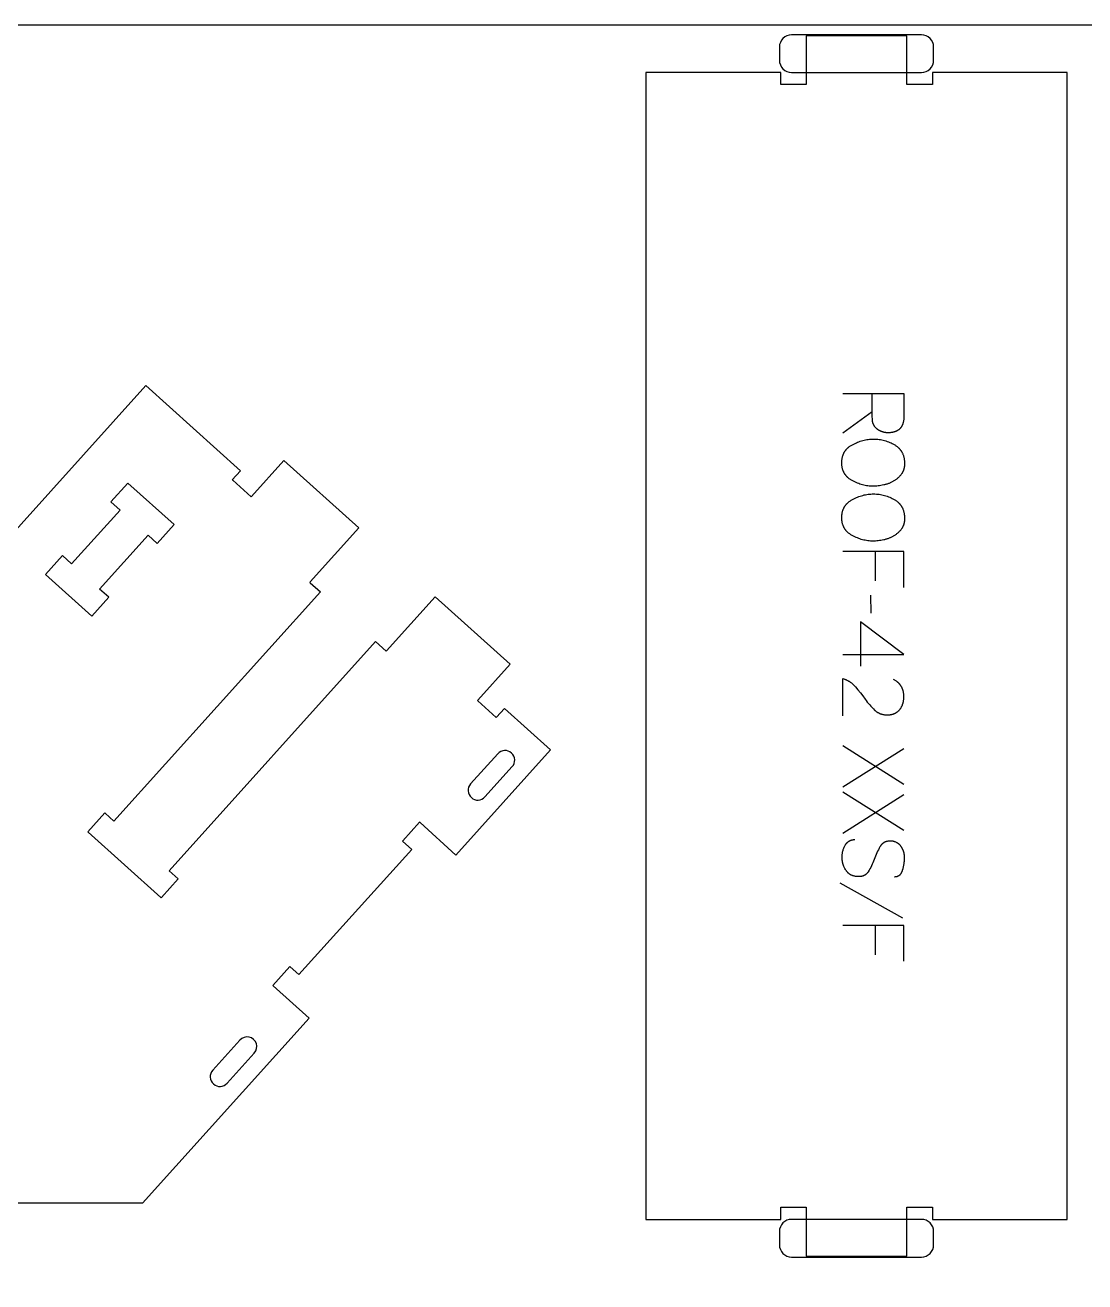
# Model space of a CAD drawing. Extents: x 0 to 4485, y 0 to 17041.
# Drawn here: x 1254 to 1775, y 11278 to 11896 of the extents above; entities that cross this region are included whole.
import ezdxf

# ---------------------------------------------------------------- set-up
doc = ezdxf.new("R2010")
doc.units = 0
for name, color, linetype in [('0_SHEET_SPRUCEPLY_2440X122', 1, 'CONTINUOUS'), ('1_ANYTOOL_1MMDEEP_LABELS_S', 2, 'CONTINUOUS'), ('3_ANYTOOL_CUTTHROUGH_INSID', 4, 'CONTINUOUS'), ('4_ANYTOOL_CUTTHROUGH_OUTSI', 5, 'CONTINUOUS'), ('5_ANYTOOL_HALF_MILL_9MM_IN', 3, 'CONTINUOUS')]:
    doc.layers.add(name, color=color, linetype=linetype)

msp = doc.modelspace()

# ---------------------------------------------------------------- linework, layer by layer
at = {"layer": '0_SHEET_SPRUCEPLY_2440X122'}
msp.add_lwpolyline([(371.7, 11895.62), (371.7, 10675.62), (2811.7, 10675.62), (2811.7, 11895.62)], close=True, dxfattribs=at)
at = {"layer": '1_ANYTOOL_1MMDEEP_LABELS_S', "color": 2}
for points in [[(1655.71, 11714.67), (1685.71, 11714.67), (1685.71, 11703.31), (1685.7, 11702.82), (1685.68, 11702.34), (1685.66, 11702.11), (1685.64, 11701.89), (1685.62, 11701.66), (1685.59, 11701.44), (1685.55, 11701.23), (1685.52, 11701.01), (1685.48, 11700.81), (1685.43, 11700.6), (1685.39, 11700.4), (1685.33, 11700.2), (1685.28, 11700.01), (1685.22, 11699.82), (1685.16, 11699.64), (1685.09, 11699.46), (1685.02, 11699.28), (1684.94, 11699.11), (1684.86, 11698.94), (1684.78, 11698.77), (1684.7, 11698.61), (1684.61, 11698.45), (1684.51, 11698.3), (1684.41, 11698.15), (1684.31, 11698), (1684.21, 11697.86), (1684.1, 11697.72), (1683.99, 11697.59), (1683.87, 11697.46), (1683.75, 11697.33), (1683.62, 11697.21), (1683.5, 11697.09), (1683.36, 11696.98), (1683.23, 11696.86), (1683.09, 11696.76), (1682.94, 11696.65), (1682.8, 11696.56), (1682.65, 11696.46), (1682.49, 11696.37), (1682.33, 11696.28), (1682.17, 11696.2), (1682, 11696.12), (1681.83, 11696.04), (1681.66, 11695.97), (1681.48, 11695.9), (1681.3, 11695.84), (1681.11, 11695.78), (1680.92, 11695.72), (1680.73, 11695.67), (1680.53, 11695.62), (1680.33, 11695.57), (1680.13, 11695.53), (1679.92, 11695.5), (1679.7, 11695.46), (1679.49, 11695.43), (1679.27, 11695.41), (1679.04, 11695.39), (1678.82, 11695.37), (1678.35, 11695.35), (1677.87, 11695.34), (1677.69, 11695.34), (1677.51, 11695.35), (1677.34, 11695.35), (1677.17, 11695.37), (1676.99, 11695.38), (1676.82, 11695.4), (1676.65, 11695.42), (1676.48, 11695.45), (1676.31, 11695.48), (1676.14, 11695.51), (1675.98, 11695.55), (1675.81, 11695.59), (1675.65, 11695.63), (1675.48, 11695.68), (1675.32, 11695.73), (1675.16, 11695.78), (1674.99, 11695.84), (1674.83, 11695.9), (1674.67, 11695.97), (1674.51, 11696.03), (1674.36, 11696.1), (1674.2, 11696.18), (1674.04, 11696.26), (1673.89, 11696.34), (1673.73, 11696.42), (1673.58, 11696.51), (1673.43, 11696.6), (1673.28, 11696.7), (1673.13, 11696.8), (1672.98, 11696.9), (1672.83, 11697.01), (1672.68, 11697.12), (1672.54, 11697.23), (1672.39, 11697.34), (1672.26, 11697.46), (1672.13, 11697.58), (1672, 11697.7), (1671.88, 11697.83), (1671.76, 11697.95), (1671.64, 11698.08), (1671.53, 11698.21), (1671.43, 11698.35), (1671.33, 11698.48), (1671.23, 11698.62), (1671.14, 11698.76), (1671.05, 11698.91), (1670.97, 11699.05), (1670.89, 11699.2), (1670.82, 11699.35), (1670.75, 11699.5), (1670.68, 11699.66), (1670.62, 11699.82), (1670.57, 11699.98), (1670.51, 11700.14), (1670.47, 11700.31), (1670.42, 11700.47), (1670.38, 11700.64), (1670.35, 11700.81), (1670.32, 11700.99), (1670.29, 11701.17), (1670.27, 11701.34), (1670.26, 11701.53), (1670.25, 11701.71), (1670.17, 11703.63), (1670.15, 11705.67), (1670.15, 11714.62)], [(1670.15, 11705.67), (1655.67, 11695.21)], [(1685.71, 11619.4), (1685.71, 11637.05), (1655.71, 11637.05)], [(1671.74, 11622.57), (1671.74, 11637.05)], [(1669.59, 11606.75), (1669.51, 11615.54)], [(1655.71, 11586.48), (1685.75, 11586.44), (1664.37, 11602.47)], [(1664.37, 11602.47), (1664.37, 11580.7)], [(1655.75, 11556.27), (1655.79, 11574.57), (1656.25, 11574.42), (1656.48, 11574.34), (1656.7, 11574.26), (1656.92, 11574.17), (1657.13, 11574.09), (1657.35, 11573.99), (1657.56, 11573.9), (1657.77, 11573.8), (1657.98, 11573.69), (1658.18, 11573.59), (1658.39, 11573.48), (1658.59, 11573.36), (1658.79, 11573.24), (1658.98, 11573.12), (1659.18, 11573), (1659.37, 11572.87), (1659.55, 11572.74), (1659.74, 11572.6), (1659.92, 11572.46), (1660.11, 11572.32), (1660.29, 11572.17), (1660.46, 11572.02), (1660.64, 11571.87), (1660.81, 11571.71), (1660.98, 11571.55), (1661.14, 11571.39), (1661.31, 11571.22), (1661.47, 11571.05), (1661.63, 11570.88), (1661.94, 11570.52), (1663.16, 11569.04), (1664.35, 11567.55), (1665.51, 11566.04), (1666.64, 11564.52), (1667.2, 11563.76), (1667.77, 11563.03), (1668.35, 11562.32), (1668.93, 11561.63), (1669.52, 11560.96), (1670.13, 11560.32), (1670.73, 11559.7), (1671.35, 11559.1), (1671.51, 11558.95), (1671.67, 11558.81), (1671.83, 11558.67), (1671.99, 11558.54), (1672.16, 11558.42), (1672.32, 11558.29), (1672.49, 11558.18), (1672.67, 11558.06), (1672.84, 11557.96), (1673.02, 11557.85), (1673.2, 11557.75), (1673.38, 11557.66), (1673.56, 11557.57), (1673.75, 11557.48), (1673.94, 11557.4), (1674.13, 11557.33), (1674.32, 11557.26), (1674.51, 11557.19), (1674.71, 11557.13), (1674.91, 11557.07), (1675.11, 11557.02), (1675.32, 11556.97), (1675.52, 11556.93), (1675.73, 11556.89), (1675.94, 11556.85), (1676.16, 11556.82), (1676.37, 11556.8), (1676.59, 11556.78), (1676.81, 11556.76), (1677.03, 11556.75), (1677.25, 11556.74), (1677.48, 11556.74), (1677.73, 11556.74), (1677.98, 11556.75), (1678.22, 11556.76), (1678.46, 11556.78), (1678.69, 11556.8), (1678.92, 11556.83), (1679.15, 11556.86), (1679.37, 11556.9), (1679.59, 11556.94), (1679.81, 11556.99), (1680.02, 11557.04), (1680.23, 11557.09), (1680.44, 11557.16), (1680.64, 11557.22), (1680.83, 11557.29), (1681.03, 11557.37), (1681.22, 11557.45), (1681.4, 11557.54), (1681.58, 11557.63), (1681.76, 11557.73), (1681.94, 11557.83), (1682.11, 11557.93), (1682.28, 11558.05), (1682.44, 11558.16), (1682.6, 11558.28), (1682.75, 11558.41), (1682.91, 11558.54), (1683.05, 11558.67), (1683.2, 11558.82), (1683.34, 11558.96), (1683.48, 11559.11), (1683.61, 11559.27), (1683.74, 11559.43), (1683.86, 11559.59), (1683.98, 11559.75), (1684.1, 11559.92), (1684.21, 11560.09), (1684.32, 11560.26), (1684.43, 11560.44), (1684.53, 11560.61), (1684.62, 11560.79), (1684.72, 11560.98), (1684.8, 11561.16), (1684.89, 11561.35), (1684.97, 11561.54), (1685.04, 11561.73), (1685.12, 11561.93), (1685.18, 11562.13), (1685.25, 11562.33), (1685.31, 11562.53), (1685.36, 11562.74), (1685.41, 11562.95), (1685.46, 11563.16), (1685.5, 11563.37), (1685.54, 11563.59), (1685.58, 11563.81), (1685.61, 11564.03), (1685.64, 11564.25), (1685.66, 11564.48), (1685.68, 11564.71), (1685.69, 11564.94), (1685.7, 11565.18), (1685.71, 11565.65), (1685.7, 11566.02), (1685.69, 11566.38), (1685.66, 11566.73), (1685.63, 11567.08), (1685.58, 11567.42), (1685.53, 11567.75), (1685.47, 11568.08), (1685.39, 11568.4), (1685.31, 11568.72), (1685.26, 11568.87), (1685.21, 11569.02), (1685.16, 11569.17), (1685.11, 11569.32), (1685.05, 11569.47), (1684.99, 11569.62), (1684.93, 11569.76), (1684.87, 11569.91), (1684.8, 11570.05), (1684.73, 11570.19), (1684.66, 11570.33), (1684.59, 11570.46), (1684.51, 11570.6), (1684.43, 11570.73), (1684.35, 11570.86), (1684.27, 11570.99), (1684.18, 11571.12), (1684.1, 11571.25), (1684, 11571.37), (1683.91, 11571.5), (1683.82, 11571.62), (1683.72, 11571.74), (1683.62, 11571.86), (1683.51, 11571.98), (1683.41, 11572.09), (1683.3, 11572.21), (1683.19, 11572.32), (1683.07, 11572.43), (1682.96, 11572.54), (1682.84, 11572.64), (1682.72, 11572.75), (1682.6, 11572.85), (1682.34, 11573.06), (1682.08, 11573.25), (1681.8, 11573.44), (1681.52, 11573.63), (1681.23, 11573.8), (1680.92, 11573.97), (1680.61, 11574.14)], [(1685.71, 11522.58), (1655.71, 11541.48)], [(1655.71, 11521.34), (1685.71, 11540.28)], [(1685.71, 11499.87), (1655.71, 11518.77)], [(1655.71, 11498.62), (1685.71, 11517.57)], [(1681.12, 11477.24), (1681.31, 11477.24), (1681.4, 11477.25), (1681.5, 11477.25), (1681.59, 11477.26), (1681.68, 11477.27), (1681.76, 11477.28), (1681.85, 11477.29), (1681.94, 11477.3), (1682.02, 11477.32), (1682.11, 11477.34), (1682.19, 11477.35), (1682.27, 11477.37), (1682.35, 11477.4), (1682.43, 11477.42), (1682.51, 11477.44), (1682.59, 11477.47), (1682.67, 11477.5), (1682.75, 11477.53), (1682.82, 11477.56), (1682.89, 11477.59), (1682.97, 11477.63), (1683.04, 11477.66), (1683.11, 11477.7), (1683.18, 11477.74), (1683.25, 11477.78), (1683.32, 11477.82), (1683.38, 11477.87), (1683.45, 11477.91), (1683.51, 11477.96), (1683.58, 11478.01), (1683.64, 11478.06), (1683.7, 11478.11), (1683.76, 11478.16), (1683.82, 11478.22), (1683.88, 11478.28), (1683.94, 11478.33), (1684, 11478.39), (1684.05, 11478.46), (1684.11, 11478.52), (1684.16, 11478.58), (1684.21, 11478.65), (1684.26, 11478.72), (1684.31, 11478.79), (1684.36, 11478.86), (1684.41, 11478.93), (1684.46, 11479.01), (1684.51, 11479.08), (1684.55, 11479.16), (1684.6, 11479.24), (1684.64, 11479.32), (1684.68, 11479.4), (1684.76, 11479.57), (1684.84, 11479.75), (1684.91, 11479.93), (1684.98, 11480.12), (1685.05, 11480.32), (1685.11, 11480.52), (1685.33, 11481.33), (1685.52, 11482.13), (1685.68, 11482.91), (1685.82, 11483.68), (1685.87, 11484.06), (1685.92, 11484.44), (1685.96, 11484.81), (1685.99, 11485.18), (1686.02, 11485.55), (1686.04, 11485.91), (1686.05, 11486.27), (1686.05, 11486.62), (1686.05, 11486.82), (1686.04, 11487.01), (1686.04, 11487.21), (1686.02, 11487.4), (1686.01, 11487.59), (1685.99, 11487.78), (1685.96, 11487.96), (1685.94, 11488.15), (1685.91, 11488.33), (1685.87, 11488.52), (1685.84, 11488.7), (1685.8, 11488.88), (1685.75, 11489.06), (1685.7, 11489.24), (1685.65, 11489.42), (1685.6, 11489.59), (1685.54, 11489.77), (1685.48, 11489.94), (1685.41, 11490.11), (1685.34, 11490.28), (1685.27, 11490.45), (1685.19, 11490.62), (1685.11, 11490.79), (1685.03, 11490.96), (1684.94, 11491.12), (1684.85, 11491.28), (1684.76, 11491.45), (1684.66, 11491.61), (1684.56, 11491.77), (1684.45, 11491.93), (1684.34, 11492.08), (1684.23, 11492.24), (1684.12, 11492.39), (1684, 11492.54), (1683.88, 11492.68), (1683.75, 11492.82), (1683.62, 11492.95), (1683.49, 11493.08), (1683.36, 11493.21), (1683.22, 11493.33), (1683.08, 11493.44), (1682.94, 11493.55), (1682.79, 11493.65), (1682.64, 11493.75), (1682.49, 11493.85), (1682.34, 11493.94), (1682.18, 11494.02), (1682.02, 11494.1), (1681.85, 11494.18), (1681.69, 11494.25), (1681.52, 11494.31), (1681.34, 11494.37), (1681.17, 11494.43), (1680.99, 11494.48), (1680.8, 11494.53), (1680.62, 11494.57), (1680.43, 11494.61), (1680.24, 11494.64), (1680.04, 11494.66), (1679.85, 11494.69), (1679.64, 11494.7), (1679.44, 11494.71), (1679.23, 11494.72), (1679.02, 11494.72), (1678.81, 11494.72), (1678.6, 11494.71), (1678.39, 11494.7), (1678.19, 11494.68), (1677.98, 11494.66), (1677.79, 11494.63), (1677.59, 11494.59), (1677.41, 11494.55), (1677.22, 11494.5), (1677.04, 11494.45), (1676.86, 11494.39), (1676.69, 11494.33), (1676.6, 11494.29), (1676.51, 11494.26), (1676.43, 11494.22), (1676.35, 11494.18), (1676.26, 11494.14), (1676.18, 11494.1), (1676.1, 11494.06), (1676.02, 11494.02), (1675.94, 11493.97), (1675.87, 11493.93), (1675.79, 11493.88), (1675.71, 11493.83), (1675.64, 11493.78), (1675.57, 11493.73), (1675.49, 11493.67), (1675.42, 11493.62), (1675.35, 11493.56), (1675.28, 11493.51), (1675.21, 11493.45), (1675.14, 11493.39), (1675.07, 11493.33), (1675.01, 11493.26), (1674.94, 11493.2), (1674.88, 11493.13), (1674.75, 11493), (1674.63, 11492.86), (1674.51, 11492.71), (1674.39, 11492.56), (1674.28, 11492.4), (1674.17, 11492.24), (1674.07, 11492.07), (1673.97, 11491.9), (1673.58, 11491.18), (1673.2, 11490.45), (1672.83, 11489.7), (1672.47, 11488.94), (1672.13, 11488.16), (1671.79, 11487.36), (1671.47, 11486.55), (1671.16, 11485.72), (1670.85, 11484.9), (1670.52, 11484.09), (1670.17, 11483.31), (1669.81, 11482.54), (1669.44, 11481.8), (1669.05, 11481.07), (1668.64, 11480.37), (1668.22, 11479.68), (1668.11, 11479.52), (1668, 11479.36), (1667.88, 11479.2), (1667.82, 11479.13), (1667.76, 11479.05), (1667.7, 11478.98), (1667.64, 11478.91), (1667.57, 11478.84), (1667.51, 11478.77), (1667.44, 11478.71), (1667.38, 11478.64), (1667.31, 11478.58), (1667.24, 11478.52), (1667.17, 11478.46), (1667.1, 11478.4), (1667.03, 11478.34), (1666.96, 11478.29), (1666.88, 11478.23), (1666.81, 11478.18), (1666.73, 11478.13), (1666.65, 11478.08), (1666.58, 11478.03), (1666.5, 11477.98), (1666.42, 11477.94), (1666.34, 11477.89), (1666.26, 11477.85), (1666.17, 11477.81), (1666.09, 11477.77), (1666.01, 11477.73), (1665.92, 11477.69), (1665.83, 11477.66), (1665.75, 11477.63), (1665.66, 11477.59), (1665.57, 11477.56), (1665.48, 11477.53), (1665.39, 11477.51), (1665.29, 11477.48), (1665.11, 11477.43), (1664.91, 11477.39), (1664.72, 11477.35), (1664.52, 11477.32), (1664.32, 11477.29), (1664.11, 11477.27), (1663.9, 11477.26), (1663.68, 11477.25), (1663.46, 11477.25), (1663.24, 11477.26), (1663.01, 11477.27), (1662.78, 11477.28), (1662.55, 11477.3), (1662.32, 11477.33), (1662.1, 11477.36), (1661.88, 11477.4), (1661.66, 11477.44), (1661.45, 11477.48), (1661.24, 11477.54), (1661.04, 11477.59), (1660.83, 11477.65), (1660.64, 11477.72), (1660.44, 11477.79), (1660.25, 11477.87), (1660.07, 11477.95), (1659.88, 11478.04), (1659.7, 11478.13), (1659.53, 11478.22), (1659.36, 11478.33), (1659.19, 11478.43), (1659.03, 11478.54), (1658.86, 11478.66), (1658.71, 11478.78), (1658.56, 11478.91), (1658.41, 11479.04), (1658.26, 11479.18), (1658.12, 11479.32), (1657.98, 11479.47), (1657.85, 11479.62), (1657.72, 11479.78), (1657.59, 11479.94), (1657.47, 11480.1), (1657.35, 11480.28), (1657.23, 11480.45), (1657.01, 11480.81), (1656.8, 11481.18), (1656.61, 11481.55), (1656.43, 11481.92), (1656.27, 11482.29), (1656.11, 11482.67), (1656.04, 11482.86), (1655.98, 11483.05), (1655.91, 11483.24), (1655.85, 11483.44), (1655.8, 11483.63), (1655.74, 11483.83), (1655.69, 11484.02), (1655.65, 11484.22), (1655.61, 11484.42), (1655.57, 11484.61), (1655.53, 11484.81), (1655.5, 11485.01), (1655.47, 11485.21), (1655.44, 11485.42), (1655.4, 11485.82), (1655.38, 11486.23), (1655.37, 11486.65), (1655.37, 11487.06), (1655.38, 11487.47), (1655.41, 11487.87), (1655.45, 11488.27), (1655.5, 11488.67), (1655.56, 11489.06), (1655.64, 11489.44), (1655.73, 11489.82), (1655.83, 11490.2), (1655.95, 11490.57), (1656.08, 11490.94), (1656.22, 11491.3), (1656.37, 11491.66), (1656.54, 11492.02), (1656.72, 11492.37), (1656.91, 11492.71), (1657.01, 11492.88), (1657.11, 11493.04), (1657.22, 11493.2), (1657.33, 11493.35), (1657.44, 11493.5), (1657.56, 11493.64), (1657.67, 11493.78), (1657.8, 11493.91), (1657.92, 11494.04), (1658.05, 11494.16), (1658.18, 11494.27), (1658.31, 11494.38), (1658.38, 11494.43), (1658.45, 11494.49), (1658.51, 11494.54), (1658.58, 11494.59), (1658.65, 11494.63), (1658.73, 11494.68), (1658.8, 11494.72), (1658.87, 11494.77), (1658.94, 11494.81), (1659.02, 11494.85), (1659.09, 11494.89), (1659.17, 11494.93), (1659.24, 11494.96), (1659.32, 11495), (1659.4, 11495.03), (1659.48, 11495.07), (1659.56, 11495.1), (1659.64, 11495.13), (1659.72, 11495.16), (1659.8, 11495.19), (1659.96, 11495.24), (1660.13, 11495.28), (1660.3, 11495.32), (1660.48, 11495.36), (1660.65, 11495.39), (1660.83, 11495.41), (1661.02, 11495.43), (1661.2, 11495.44), (1661.39, 11495.45), (1661.58, 11495.45)], [(1685.24, 11456.92), (1654.47, 11474.11)], [(1685.71, 11435.67), (1685.71, 11453.32), (1655.71, 11453.32)], [(1671.74, 11438.84), (1671.74, 11453.32)]]:
    msp.add_lwpolyline(points, dxfattribs=at)
for points in [[(1686.05, 11680.21), (1686.05, 11679.84), (1686.03, 11679.47), (1686, 11679.12), (1685.96, 11678.77), (1685.94, 11678.59), (1685.91, 11678.42), (1685.88, 11678.25), (1685.84, 11678.09), (1685.81, 11677.92), (1685.77, 11677.76), (1685.73, 11677.6), (1685.68, 11677.44), (1685.63, 11677.28), (1685.58, 11677.12), (1685.53, 11676.97), (1685.47, 11676.81), (1685.42, 11676.66), (1685.35, 11676.51), (1685.29, 11676.36), (1685.22, 11676.22), (1685.15, 11676.07), (1685.08, 11675.93), (1685, 11675.79), (1684.92, 11675.65), (1684.84, 11675.51), (1684.75, 11675.38), (1684.66, 11675.24), (1684.57, 11675.11), (1684.39, 11674.85), (1684.19, 11674.6), (1683.99, 11674.35), (1683.78, 11674.11), (1683.57, 11673.87), (1683.35, 11673.64), (1683.13, 11673.42), (1682.9, 11673.2), (1682.66, 11672.99), (1682.42, 11672.78), (1682.17, 11672.58), (1681.91, 11672.38), (1681.65, 11672.19), (1681.38, 11672.01), (1681.1, 11671.83), (1680.82, 11671.66), (1680.54, 11671.49), (1680.25, 11671.33), (1679.96, 11671.18), (1679.66, 11671.03), (1679.36, 11670.89), (1679.05, 11670.75), (1678.75, 11670.62), (1678.43, 11670.49), (1678.12, 11670.37), (1677.8, 11670.26), (1677.48, 11670.15), (1677.15, 11670.05), (1676.82, 11669.95), (1676.49, 11669.86), (1676.15, 11669.77), (1675.81, 11669.69), (1675.13, 11669.54), (1674.45, 11669.42), (1673.78, 11669.31), (1673.12, 11669.22), (1672.46, 11669.15), (1671.82, 11669.11), (1671.17, 11669.08), (1670.54, 11669.07), (1669.9, 11669.08), (1669.26, 11669.11), (1668.63, 11669.16), (1667.99, 11669.24), (1667.35, 11669.34), (1666.71, 11669.46), (1666.08, 11669.6), (1665.44, 11669.76), (1664.8, 11669.94), (1664.16, 11670.15), (1663.53, 11670.37), (1662.89, 11670.62), (1662.25, 11670.89), (1661.61, 11671.18), (1660.98, 11671.5), (1660.34, 11671.83), (1660.02, 11672.01), (1659.72, 11672.19), (1659.43, 11672.38), (1659.14, 11672.57), (1658.87, 11672.77), (1658.6, 11672.98), (1658.35, 11673.19), (1658.11, 11673.41), (1657.99, 11673.53), (1657.87, 11673.64), (1657.76, 11673.75), (1657.65, 11673.87), (1657.54, 11673.99), (1657.43, 11674.11), (1657.33, 11674.23), (1657.23, 11674.35), (1657.13, 11674.48), (1657.04, 11674.6), (1656.94, 11674.73), (1656.85, 11674.86), (1656.76, 11674.99), (1656.68, 11675.12), (1656.59, 11675.26), (1656.51, 11675.39), (1656.43, 11675.53), (1656.36, 11675.67), (1656.28, 11675.81), (1656.21, 11675.95), (1656.15, 11676.09), (1656.08, 11676.24), (1656.02, 11676.39), (1655.95, 11676.53), (1655.9, 11676.68), (1655.84, 11676.83), (1655.79, 11676.99), (1655.74, 11677.14), (1655.64, 11677.45), (1655.56, 11677.77), (1655.48, 11678.1), (1655.42, 11678.43), (1655.36, 11678.77), (1655.32, 11679.11), (1655.28, 11679.46), (1655.26, 11679.82), (1655.24, 11680.18), (1655.24, 11680.55), (1655.24, 11680.94), (1655.26, 11681.31), (1655.28, 11681.68), (1655.32, 11682.04), (1655.36, 11682.4), (1655.42, 11682.75), (1655.49, 11683.09), (1655.56, 11683.43), (1655.65, 11683.75), (1655.74, 11684.08), (1655.8, 11684.24), (1655.85, 11684.39), (1655.91, 11684.55), (1655.97, 11684.7), (1656.03, 11684.85), (1656.09, 11685.01), (1656.16, 11685.15), (1656.23, 11685.3), (1656.3, 11685.45), (1656.38, 11685.59), (1656.45, 11685.73), (1656.53, 11685.87), (1656.62, 11686.01), (1656.7, 11686.15), (1656.79, 11686.28), (1656.88, 11686.42), (1656.97, 11686.55), (1657.07, 11686.68), (1657.16, 11686.81), (1657.26, 11686.94), (1657.37, 11687.06), (1657.47, 11687.19), (1657.58, 11687.31), (1657.69, 11687.43), (1657.8, 11687.55), (1657.92, 11687.66), (1658.03, 11687.78), (1658.15, 11687.89), (1658.28, 11688.01), (1658.4, 11688.12), (1658.66, 11688.33), (1658.93, 11688.54), (1659.21, 11688.74), (1659.5, 11688.94), (1659.8, 11689.13), (1660.1, 11689.31), (1660.42, 11689.49), (1661.07, 11689.82), (1661.72, 11690.14), (1662.37, 11690.43), (1663.02, 11690.7), (1663.67, 11690.95), (1664.32, 11691.17), (1664.97, 11691.38), (1665.62, 11691.56), (1666.27, 11691.72), (1666.92, 11691.86), (1667.57, 11691.98), (1668.23, 11692.08), (1668.88, 11692.16), (1669.53, 11692.21), (1670.18, 11692.24), (1670.84, 11692.25), (1671.53, 11692.24), (1672.22, 11692.21), (1672.9, 11692.15), (1673.58, 11692.07), (1674.25, 11691.97), (1674.91, 11691.85), (1675.57, 11691.7), (1676.22, 11691.53), (1676.87, 11691.34), (1677.51, 11691.12), (1678.14, 11690.89), (1678.77, 11690.63), (1679.4, 11690.34), (1680.01, 11690.04), (1680.63, 11689.71), (1681.23, 11689.36), (1681.53, 11689.18), (1681.81, 11688.99), (1682.09, 11688.79), (1682.36, 11688.58), (1682.62, 11688.37), (1682.87, 11688.16), (1683.11, 11687.93), (1683.34, 11687.7), (1683.45, 11687.59), (1683.56, 11687.47), (1683.67, 11687.35), (1683.77, 11687.22), (1683.88, 11687.1), (1683.98, 11686.97), (1684.07, 11686.85), (1684.17, 11686.72), (1684.26, 11686.59), (1684.35, 11686.45), (1684.44, 11686.32), (1684.53, 11686.19), (1684.61, 11686.05), (1684.69, 11685.91), (1684.77, 11685.77), (1684.85, 11685.63), (1684.92, 11685.48), (1684.99, 11685.34), (1685.13, 11685.04), (1685.26, 11684.74), (1685.37, 11684.43), (1685.48, 11684.11), (1685.58, 11683.79), (1685.67, 11683.46), (1685.75, 11683.13), (1685.82, 11682.79), (1685.88, 11682.44), (1685.93, 11682.08), (1685.98, 11681.72), (1686.01, 11681.35), (1686.03, 11680.98), (1686.05, 11680.6)], [(1686.05, 11653.25), (1686.05, 11652.88), (1686.03, 11652.52), (1686, 11652.16), (1685.96, 11651.81), (1685.94, 11651.64), (1685.91, 11651.47), (1685.88, 11651.3), (1685.84, 11651.13), (1685.81, 11650.96), (1685.77, 11650.8), (1685.73, 11650.64), (1685.68, 11650.48), (1685.63, 11650.32), (1685.58, 11650.16), (1685.53, 11650.01), (1685.47, 11649.85), (1685.42, 11649.7), (1685.35, 11649.55), (1685.29, 11649.41), (1685.22, 11649.26), (1685.15, 11649.11), (1685.08, 11648.97), (1685, 11648.83), (1684.92, 11648.69), (1684.84, 11648.55), (1684.75, 11648.42), (1684.66, 11648.29), (1684.57, 11648.15), (1684.39, 11647.89), (1684.19, 11647.64), (1683.99, 11647.39), (1683.78, 11647.15), (1683.57, 11646.91), (1683.35, 11646.68), (1683.13, 11646.46), (1682.9, 11646.24), (1682.66, 11646.03), (1682.42, 11645.82), (1682.17, 11645.62), (1681.91, 11645.42), (1681.65, 11645.24), (1681.38, 11645.05), (1681.1, 11644.87), (1680.82, 11644.7), (1680.54, 11644.54), (1680.25, 11644.38), (1679.96, 11644.22), (1679.66, 11644.07), (1679.36, 11643.93), (1679.05, 11643.79), (1678.75, 11643.66), (1678.43, 11643.54), (1678.12, 11643.41), (1677.8, 11643.3), (1677.48, 11643.19), (1677.15, 11643.09), (1676.82, 11642.99), (1676.49, 11642.9), (1676.15, 11642.81), (1675.81, 11642.73), (1675.13, 11642.59), (1674.45, 11642.46), (1673.78, 11642.35), (1673.12, 11642.27), (1672.46, 11642.2), (1671.82, 11642.15), (1671.17, 11642.12), (1670.54, 11642.11), (1669.9, 11642.12), (1669.26, 11642.15), (1668.63, 11642.21), (1667.99, 11642.28), (1667.35, 11642.38), (1666.71, 11642.5), (1666.08, 11642.64), (1665.44, 11642.8), (1664.8, 11642.98), (1664.16, 11643.19), (1663.53, 11643.42), (1662.89, 11643.67), (1662.25, 11643.94), (1661.61, 11644.23), (1660.98, 11644.54), (1660.34, 11644.87), (1660.02, 11645.05), (1659.72, 11645.23), (1659.43, 11645.42), (1659.14, 11645.62), (1658.87, 11645.82), (1658.6, 11646.02), (1658.35, 11646.24), (1658.11, 11646.46), (1657.99, 11646.57), (1657.87, 11646.68), (1657.76, 11646.8), (1657.65, 11646.91), (1657.54, 11647.03), (1657.43, 11647.15), (1657.33, 11647.27), (1657.23, 11647.4), (1657.13, 11647.52), (1657.04, 11647.65), (1656.94, 11647.78), (1656.85, 11647.9), (1656.76, 11648.04), (1656.68, 11648.17), (1656.59, 11648.3), (1656.51, 11648.44), (1656.43, 11648.57), (1656.36, 11648.71), (1656.28, 11648.85), (1656.21, 11648.99), (1656.15, 11649.14), (1656.08, 11649.28), (1656.02, 11649.43), (1655.95, 11649.58), (1655.9, 11649.73), (1655.84, 11649.88), (1655.79, 11650.03), (1655.74, 11650.18), (1655.64, 11650.5), (1655.56, 11650.82), (1655.48, 11651.14), (1655.42, 11651.47), (1655.36, 11651.81), (1655.32, 11652.16), (1655.28, 11652.51), (1655.26, 11652.86), (1655.24, 11653.23), (1655.24, 11653.6), (1655.24, 11653.98), (1655.26, 11654.35), (1655.28, 11654.72), (1655.32, 11655.09), (1655.36, 11655.44), (1655.42, 11655.79), (1655.49, 11656.13), (1655.56, 11656.47), (1655.65, 11656.8), (1655.74, 11657.12), (1655.8, 11657.28), (1655.85, 11657.44), (1655.91, 11657.59), (1655.97, 11657.75), (1656.03, 11657.9), (1656.09, 11658.05), (1656.16, 11658.2), (1656.23, 11658.34), (1656.3, 11658.49), (1656.38, 11658.63), (1656.45, 11658.78), (1656.53, 11658.92), (1656.62, 11659.05), (1656.7, 11659.19), (1656.79, 11659.33), (1656.88, 11659.46), (1656.97, 11659.59), (1657.07, 11659.72), (1657.16, 11659.85), (1657.26, 11659.98), (1657.37, 11660.1), (1657.47, 11660.23), (1657.58, 11660.35), (1657.69, 11660.47), (1657.8, 11660.59), (1657.92, 11660.71), (1658.03, 11660.82), (1658.15, 11660.94), (1658.28, 11661.05), (1658.4, 11661.16), (1658.66, 11661.38), (1658.93, 11661.58), (1659.21, 11661.79), (1659.5, 11661.98), (1659.8, 11662.17), (1660.1, 11662.36), (1660.42, 11662.53), (1661.07, 11662.87), (1661.72, 11663.18), (1662.37, 11663.47), (1663.02, 11663.74), (1663.67, 11663.99), (1664.32, 11664.22), (1664.97, 11664.42), (1665.62, 11664.6), (1666.27, 11664.77), (1666.92, 11664.91), (1667.57, 11665.03), (1668.23, 11665.12), (1668.88, 11665.2), (1669.53, 11665.25), (1670.18, 11665.29), (1670.84, 11665.3), (1671.53, 11665.28), (1672.22, 11665.25), (1672.9, 11665.19), (1673.58, 11665.12), (1674.25, 11665.01), (1674.91, 11664.89), (1675.57, 11664.74), (1676.22, 11664.57), (1676.87, 11664.38), (1677.51, 11664.17), (1678.14, 11663.93), (1678.77, 11663.67), (1679.4, 11663.39), (1680.01, 11663.08), (1680.63, 11662.75), (1681.23, 11662.4), (1681.53, 11662.22), (1681.81, 11662.03), (1682.09, 11661.83), (1682.36, 11661.63), (1682.62, 11661.42), (1682.87, 11661.2), (1683.11, 11660.98), (1683.34, 11660.75), (1683.45, 11660.63), (1683.56, 11660.51), (1683.67, 11660.39), (1683.77, 11660.27), (1683.88, 11660.14), (1683.98, 11660.02), (1684.07, 11659.89), (1684.17, 11659.76), (1684.26, 11659.63), (1684.35, 11659.5), (1684.44, 11659.36), (1684.53, 11659.23), (1684.61, 11659.09), (1684.69, 11658.95), (1684.77, 11658.81), (1684.85, 11658.67), (1684.92, 11658.53), (1684.99, 11658.38), (1685.13, 11658.08), (1685.26, 11657.78), (1685.37, 11657.47), (1685.48, 11657.16), (1685.58, 11656.84), (1685.67, 11656.51), (1685.75, 11656.17), (1685.82, 11655.83), (1685.88, 11655.48), (1685.93, 11655.13), (1685.98, 11654.76), (1686.01, 11654.4), (1686.03, 11654.02), (1686.05, 11653.64)]]:
    msp.add_lwpolyline(points, close=True, dxfattribs=at)
at = {"layer": '3_ANYTOOL_CUTTHROUGH_INSID', "color": 4}
msp.add_lwpolyline([(1304.6, 11670.63), (1296.24, 11661.34), (1300.7, 11657.33), (1276.94, 11630.95), (1272.49, 11634.96), (1264.12, 11625.67), (1286.79, 11605.26), (1295.15, 11614.55), (1290.69, 11618.57), (1314.45, 11644.95), (1318.91, 11640.93), (1327.27, 11650.22)], close=True, dxfattribs=at)
for points in [[(1479.97, 11516.43), (1493.35, 11531.3, 1), (1486.29, 11537.65), (1472.91, 11522.79, 1)], [(1366.67, 11390.61, 1), (1359.61, 11396.96), (1346.23, 11382.1, 1), (1353.29, 11375.74)]]:
    msp.add_lwpolyline(points, format="xyb", close=True, dxfattribs=at)
at = {"layer": '4_ANYTOOL_CUTTHROUGH_OUTSI', "color": 5}
msp.add_lwpolyline([(1558.93, 11308.87), (1625.22, 11308.87), (1625.22, 11314.87), (1637.72, 11314.87), (1637.72, 11290.87), (1687.22, 11290.87), (1687.22, 11314.87), (1699.72, 11314.87), (1699.72, 11308.87), (1766.01, 11308.87), (1766.01, 11872.37), (1699.72, 11872.37), (1699.72, 11866.37), (1687.22, 11866.37), (1687.22, 11890.37), (1637.72, 11890.37), (1637.72, 11866.37), (1625.22, 11866.37), (1625.22, 11872.37), (1558.93, 11872.37)], close=True, dxfattribs=at)
msp.add_lwpolyline([(1205.3, 11598.45), (1313.42, 11718.53), (1359.87, 11676.71), (1355.85, 11672.26), (1356.04, 11672.09), (1365.14, 11663.89), (1365.31, 11664.08), (1381.2, 11681.73), (1417.99, 11648.6), (1417.99, 11648.6), (1394.07, 11622.04), (1393.9, 11621.85), (1394.09, 11621.68), (1399.1, 11617.17), (1297.73, 11504.58), (1293.46, 11508.43), (1293.27, 11508.6), (1284.91, 11499.31), (1285.09, 11499.14), (1320.76, 11467.02), (1320.95, 11466.85), (1321.12, 11467.04), (1329.31, 11476.14), (1324.85, 11480.16), (1426.23, 11592.74), (1431.43, 11588.06), (1431.6, 11588.25), (1455.52, 11614.81), (1492.3, 11581.69), (1476.41, 11564.04), (1476.24, 11563.86), (1476.43, 11563.69), (1485.53, 11555.49), (1485.7, 11555.68), (1489.55, 11559.95), (1512.21, 11539.54), (1465.71, 11487.89), (1448.06, 11503.79), (1447.87, 11503.95), (1439.68, 11494.85), (1439.51, 11494.66), (1443.97, 11490.65), (1388.55, 11429.1), (1384.28, 11432.95), (1384.09, 11433.12), (1375.73, 11423.83), (1375.92, 11423.66), (1393.56, 11407.77), (1311.72, 11316.87), (1231.12, 11316.87)], dxfattribs=at)
at = {"layer": '5_ANYTOOL_HALF_MILL_9MM_IN'}
for points in [[(1630.59, 11890.87, 0.414214), (1624.59, 11884.87), (1624.59, 11878.37, 0.414214), (1630.59, 11872.37), (1694.34, 11872.37, 0.414214), (1700.34, 11878.37), (1700.34, 11884.87, 0.414214), (1694.34, 11890.87)], [(1630.59, 11308.87, 0.414214), (1624.59, 11302.87), (1624.59, 11296.37, 0.414214), (1630.59, 11290.37), (1694.34, 11290.37, 0.414214), (1700.34, 11296.37), (1700.34, 11302.87, 0.414214), (1694.34, 11308.87)]]:
    msp.add_lwpolyline(points, format="xyb", close=True, dxfattribs=at)

doc.saveas('drawing.dxf')
